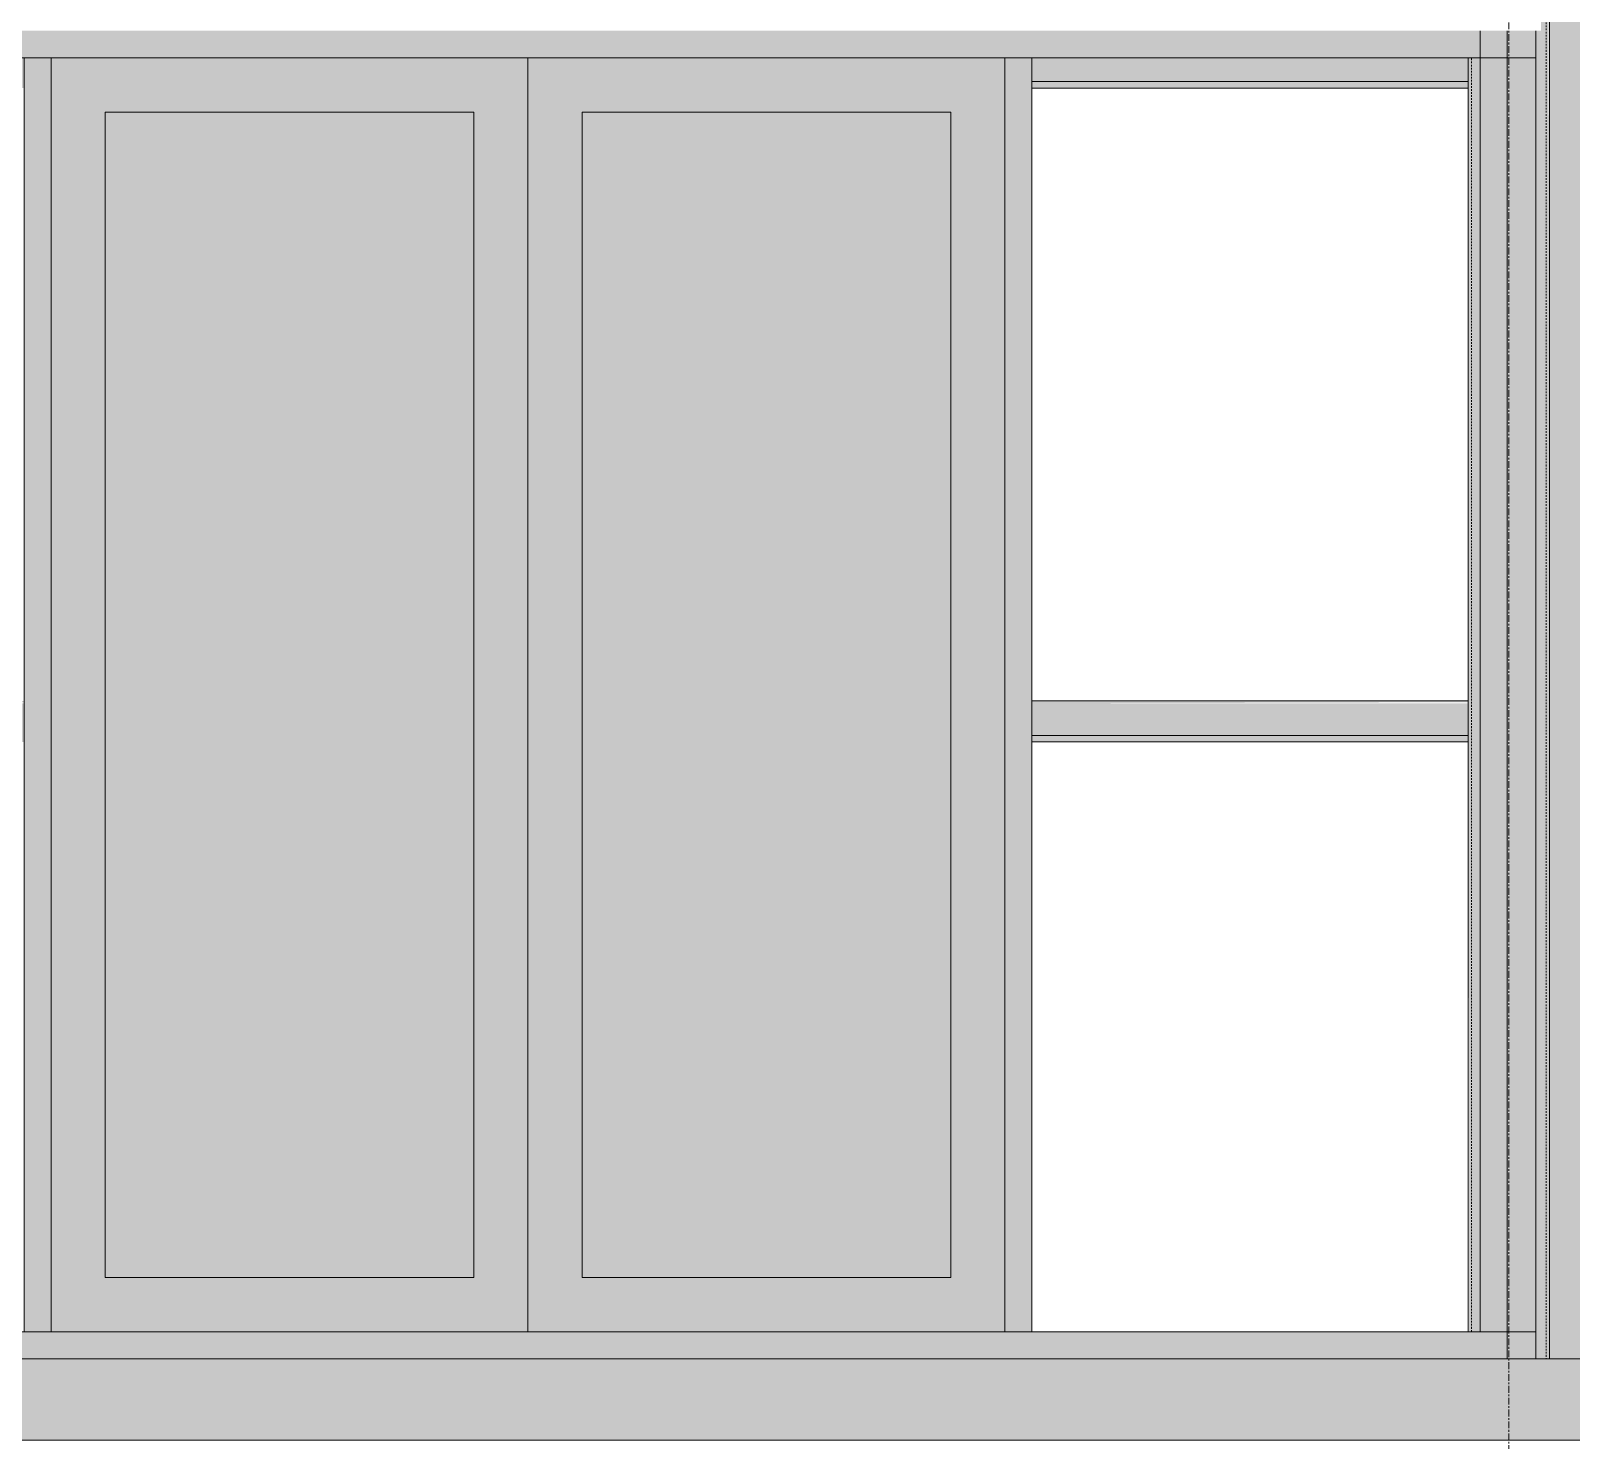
# Model space of a CAD drawing. Header units: inches. Extents: x -27425 to 3657, y -265 to 853.
# Drawn here: x -22652.1 to -22538.5, y -6 to 98 of the extents above; entities that cross this region are included whole.
import ezdxf

# ---------------------------------------------------------------- set-up
doc = ezdxf.new("R2010")
doc.units = ezdxf.units.IN
doc.header["$MEASUREMENT"] = 0
doc.linetypes.add('Grid Line 1_2_', pattern=[0.875, 0.5, -0.125, 0.125, -0.125])
doc.linetypes.add('Hidden 1_8_', pattern=[0.1875, 0.125, -0.0625])
for name, color, linetype, lineweight in [('A-DOOR', 31, 'Continuous', 9), ('A-FLOR-LEVL', 51, 'Continuous', 9), ('A-GLAZ-CWMG', 51, 'Continuous', 9), ('C-BLDG-PADS', 91, 'Continuous', 9), ('L-SITE-WALL', 31, 'Continuous', 9), ('S-BEAM', 12, 'Continuous', 9), ('S-COLS', 52, 'Continuous', 9), ('S-GRID', 1, 'Continuous', 9)]:
    doc.layers.add(name, color=color, linetype=linetype, lineweight=lineweight)

# ---------------------------------------------------------------- blocks, each defined once
blk = doc.blocks.new('Girt_C - 8_D-948188-Section 15')
at = {"layer": 'S-BEAM'}
h = blk.add_hatch(color=256, dxfattribs=at)
h.paths.add_polyline_path([(-22111.8, 48.37), (-22111.8, 48.55), (-22336.55, 48.51), (-22336.55, 48.37), (-22150.13, 48.37)], flags=0)
h.paths.add_polyline_path([(-22764.66, 48.37), (-22689.8, 48.37), (-22689.8, 48.55), (-22781.3, 48.53), (-22781.3, 48.37)], flags=0)
h.paths.add_polyline_path([(-22685.68, 48.37), (-22652.62, 48.45), (-22652.62, 48.55), (-22685.68, 48.53), (-22685.68, 48.46)], flags=0)
h.paths.add_polyline_path([(-21146.8, 48.37), (-21146.8, 48.55), (-21178.18, 48.47), (-21178.18, 48.37), (-21166.89, 48.37)], flags=0)
h.paths.add_polyline_path([(-22578.24, 48.37), (-22546.05, 48.45), (-22546.05, 48.55), (-22578.24, 48.52), (-22578.24, 48.45)], flags=0)
h.paths.add_polyline_path([(-22105.8, 48.37), (-21870.55, 48.42), (-21870.55, 48.55), (-22105.8, 48.5), (-22105.8, 48.43)], flags=0)
h.paths.add_polyline_path([(-21578.18, 48.37), (-21540.93, 48.4), (-21540.93, 48.55), (-21578.18, 48.49), (-21578.18, 48.4)], flags=0)
h = blk.add_hatch(color=256, dxfattribs=at)
h.paths.add_polyline_path([(-21146.8, 46), (-21146.8, 48.37), (-21178.18, 48.37), (-21178.18, 46), (-21166.89, 46)], flags=0)
h.paths.add_polyline_path([(-22764.66, 46), (-22689.8, 46), (-22689.8, 48.37), (-22781.3, 48.37), (-22781.3, 46)], flags=0)
h.paths.add_polyline_path([(-22685.68, 46), (-22652.62, 46), (-22652.62, 48.37), (-22685.68, 48.37)], flags=0)
h.paths.add_polyline_path([(-21540.93, 46), (-21540.93, 48.37), (-21578.18, 48.37), (-21578.18, 46), (-21576.57, 46)], flags=0)
h.paths.add_polyline_path([(-22578.24, 46), (-22546.05, 46), (-22546.05, 48.37), (-22578.24, 48.37)], flags=0)
h.paths.add_polyline_path([(-21870.55, 46), (-21870.55, 48.37), (-22105.8, 48.37), (-22105.8, 46), (-21904.32, 46)], flags=0)
h.paths.add_polyline_path([(-22336.55, 46), (-22111.8, 46), (-22111.8, 48.37), (-22336.55, 48.37)], flags=0)
h = blk.add_hatch(color=256, dxfattribs=at)
h.paths.add_polyline_path([(-21146.8, 45.52), (-21146.8, 46), (-21178.18, 46), (-21178.18, 45.52), (-21166.89, 45.52)], flags=0)
h.paths.add_polyline_path([(-22764.66, 45.52), (-22689.8, 45.52), (-22689.8, 46), (-22781.3, 46), (-22781.3, 45.52)], flags=0)
h.paths.add_polyline_path([(-22685.68, 45.52), (-22652.62, 45.52), (-22652.62, 46), (-22685.68, 46)], flags=0)
h.paths.add_polyline_path([(-21540.93, 45.52), (-21540.93, 46), (-21578.18, 46), (-21578.18, 45.52), (-21576.57, 45.52)], flags=0)
h.paths.add_polyline_path([(-22578.24, 45.52), (-22546.05, 45.52), (-22546.05, 46), (-22578.24, 46)], flags=0)
h.paths.add_polyline_path([(-21870.55, 45.52), (-21870.55, 46), (-22105.8, 46), (-22105.8, 45.52), (-21904.32, 45.52)], flags=0)
h.paths.add_polyline_path([(-22336.55, 45.52), (-22111.8, 45.52), (-22111.8, 46), (-22336.55, 46)], flags=0)
for p, q in [((-22546.05, 48.55), (-22578.24, 48.55)), ((-22578.24, 46), (-22546.05, 46)), ((-22546.05, 45.52), (-22578.24, 45.52))]:
    blk.add_line(p, q, dxfattribs=at)
blk = doc.blocks.new('Girt_C - 8_D-V4-Section 15')
at = {"layer": 'S-BEAM'}
h = blk.add_hatch(color=256, dxfattribs=at)
h.paths.add_polyline_path([(-21146.8, 94.25), (-21146.8, 96.62), (-21178.18, 96.62), (-21178.18, 94.25), (-21166.89, 94.25)], flags=0)
h.paths.add_polyline_path([(-22764.66, 94.25), (-22689.8, 94.25), (-22689.8, 96.62), (-22781.3, 96.62), (-22781.3, 94.25)], flags=0)
h.paths.add_polyline_path([(-22685.68, 94.25), (-22652.62, 94.25), (-22652.62, 96), (-22685.68, 96)], flags=0)
h.paths.add_polyline_path([(-21540.93, 94.25), (-21540.93, 96.62), (-21578.18, 96.62), (-21578.18, 94.25), (-21576.57, 94.25)], flags=0)
h.paths.add_polyline_path([(-22578.24, 94.25), (-22546.05, 94.25), (-22546.05, 96), (-22578.24, 96)], flags=0)
h.paths.add_polyline_path([(-21870.55, 94.25), (-21870.55, 96.62), (-22105.8, 96.62), (-22105.8, 94.25), (-21904.32, 94.25)], flags=0)
h.paths.add_polyline_path([(-22336.55, 94.25), (-22111.8, 94.25), (-22111.8, 96.62), (-22336.55, 96.62)], flags=0)
h = blk.add_hatch(color=256, dxfattribs=at)
h.paths.add_polyline_path([(-21146.8, 93.77), (-21146.8, 94.25), (-21178.18, 94.25), (-21178.18, 93.77), (-21166.89, 93.77)], flags=0)
h.paths.add_polyline_path([(-21576.57, 93.77), (-21540.93, 93.77), (-21540.93, 94.25), (-21578.18, 94.25), (-21578.18, 93.77)], flags=0)
h.paths.add_polyline_path([(-22652.62, 93.77), (-22652.62, 94.25), (-22685.68, 94.25), (-22685.68, 93.77)], flags=0)
h.paths.add_polyline_path([(-22723.69, 93.77), (-22689.8, 93.77), (-22689.8, 94.25), (-22781.3, 94.25), (-22781.3, 93.77), (-22764.66, 93.77)], flags=0)
h.paths.add_polyline_path([(-22578.24, 93.77), (-22546.05, 93.77), (-22546.05, 94.25), (-22578.24, 94.25)], flags=0)
h.paths.add_polyline_path([(-21870.55, 93.77), (-21870.55, 94.25), (-22105.8, 94.25), (-22105.8, 93.77), (-21904.32, 93.77)], flags=0)
h.paths.add_polyline_path([(-22336.55, 93.77), (-22111.8, 93.77), (-22111.8, 94.25), (-22336.55, 94.25)], flags=0)
for p, q in [((-22578.24, 94.25), (-22546.05, 94.25)), ((-22546.05, 93.77), (-22578.24, 93.77))]:
    blk.add_line(p, q, dxfattribs=at)
blk = doc.blocks.new('HSS-Hollow Structural Section-Column - HSS6X6X1_4-V5-Section 15')
at = {"layer": 'S-COLS'}
h = blk.add_hatch(color=256, dxfattribs=at)
h.paths.add_polyline_path([(-22541.05, 0), (-22540.52, 0), (-22540.52, 122.01), (-22540.68, 122.01), (-22540.68, 98), (-22541.05, 98), (-22541.05, 2)], flags=0)
h.paths.add_polyline_path([(-22545.59, 2), (-22545.18, 2), (-22545.18, 96), (-22545.59, 96), (-22545.59, 6.12)], flags=0)
h.paths.add_polyline_path([(-22540.68, 141.21), (-22540.52, 141.21), (-22540.52, 143.13), (-22540.68, 143.13), (-22540.68, 141.64)], flags=0)
h = blk.add_hatch(color=256, dxfattribs=at)
h.paths.add_polyline_path([(-22540.29, 0), (-22540.05, 0), (-22540.12, 122.01), (-22540.52, 122.01), (-22540.52, 0)], flags=0)
h.paths.add_polyline_path([(-22540.52, 141.21), (-22540.05, 141.21), (-22540.12, 143.13), (-22540.52, 143.13), (-22540.52, 141.64)], flags=0)
blk.add_hatch(color=256, dxfattribs=at).paths.add_polyline_path([(-22545.59, 2), (-22545.59, 2), (-22545.59, 96), (-22546.05, 96), (-22545.99, 2), (-22545.82, 2)], flags=0)
at = {"layer": 'S-COLS', "linetype": 'Hidden 1_8_'}
for p, q in [((-22540.29, 143.13), (-22540.29, 141.21)), ((-22540.29, 122.01), (-22540.29, 0)), ((-22545.82, 2), (-22545.82, 96))]:
    blk.add_line(p, q, dxfattribs=at)
at = {"layer": 'S-COLS'}
for p, q in [((-22540.05, 141.21), (-22540.05, 143.13)), ((-22540.05, 0), (-22540.05, 122.01)), ((-22546.05, 96), (-22546.05, 2))]:
    blk.add_line(p, q, dxfattribs=at)
blk = doc.blocks.new('Rectangular Mullion - Rectangular Mullion 1-840708-Section 15')
at = {"layer": 'A-GLAZ-CWMG'}
blk.add_hatch(color=256, dxfattribs=at).paths.add_polyline_path([(-22541.05, 96), (-22541.05, 98), (-22543.18, 98), (-22543.18, 96)], flags=0)
for p, q in [((-22541.05, 96), (-22541.05, 98)), ((-22543.18, 96), (-22541.05, 96))]:
    blk.add_line(p, q, dxfattribs=at)
blk = doc.blocks.new('Rectangular Mullion - Rectangular Mullion 1-840709-Section 15')
at = {"layer": 'A-GLAZ-CWMG'}
blk.add_hatch(color=256, dxfattribs=at).paths.add_polyline_path([(-22541.05, 0), (-22541.05, 2), (-22543.18, 2), (-22543.18, 0)], flags=0)
for p, q in [((-22541.05, 2), (-22543.18, 2)), ((-22541.05, 0), (-22541.05, 2))]:
    blk.add_line(p, q, dxfattribs=at)
blk = doc.blocks.new('Rectangular Mullion - Rectangular Mullion 1-838588-Section 15')
at = {"layer": 'A-GLAZ-CWMG'}
blk.add_hatch(color=256, dxfattribs=at).paths.add_polyline_path([(-22541.05, 2), (-22541.05, 96), (-22543.18, 96), (-22543.18, 2)], flags=0)
for p, q in [((-22543.18, 96), (-22541.05, 96)), ((-22541.05, 96), (-22541.05, 2)), ((-22541.05, 2), (-22543.18, 2))]:
    blk.add_line(p, q, dxfattribs=at)
blk = doc.blocks.new('Door_Single_Storefront - one-827478-Section 15')
at = {"layer": 'A-DOOR'}
h = blk.add_hatch(color=256, dxfattribs=at)
h.paths.add_polyline_path([(-22580.24, 2), (-22580.24, 96), (-22615.43, 96), (-22615.43, 2)], flags=0)
h.paths.add_polyline_path([(-22611.43, 6), (-22611.43, 92), (-22584.24, 92), (-22584.24, 6)], flags=0)
blk.add_hatch(color=256, dxfattribs=at).paths.add_polyline_path([(-22611.43, 6), (-22584.24, 6), (-22584.24, 92), (-22611.43, 92), (-22611.43, 33.19)], flags=0)
for p, q in [((-22615.43, 96), (-22615.43, 2)), ((-22611.43, 6), (-22611.43, 92)), ((-22611.43, 92), (-22584.24, 92)), ((-22584.24, 92), (-22584.24, 6)), ((-22584.24, 6), (-22611.43, 6))]:
    blk.add_line(p, q, dxfattribs=at)
blk = doc.blocks.new('Door_Single_Storefront - one-827479-Section 15')
at = {"layer": 'A-DOOR'}
h = blk.add_hatch(color=256, dxfattribs=at)
h.paths.add_polyline_path([(-22650.62, 2), (-22615.43, 2), (-22615.43, 96), (-22650.62, 96), (-22650.62, 60.33)], flags=0)
h.paths.add_polyline_path([(-22646.62, 6), (-22646.62, 92), (-22619.43, 92), (-22619.43, 6), (-22641.76, 6)], flags=0)
blk.add_hatch(color=256, dxfattribs=at).paths.add_polyline_path([(-22646.62, 6), (-22619.43, 6), (-22619.43, 92), (-22646.62, 92), (-22646.62, 33.19)], flags=0)
for p, q in [((-22615.43, 2), (-22615.43, 96)), ((-22646.62, 6), (-22646.62, 92)), ((-22646.62, 92), (-22619.43, 92)), ((-22619.43, 92), (-22619.43, 6)), ((-22619.43, 6), (-22646.62, 6))]:
    blk.add_line(p, q, dxfattribs=at)
blk = doc.blocks.new('Rectangular Mullion - Rectangular Mullion 1-838706-Section 15')
at = {"layer": 'A-GLAZ-CWMG'}
blk.add_hatch(color=256, dxfattribs=at).paths.add_polyline_path([(-22685.43, 96), (-22651.62, 96), (-22651.62, 98), (-22687.68, 98), (-22687.68, 96)], flags=0)
for p, q in [((-22687.68, 96), (-22687.68, 98)), ((-22651.62, 96), (-22687.68, 96))]:
    blk.add_line(p, q, dxfattribs=at)
blk = doc.blocks.new('Rectangular Mullion - Rectangular Mullion 1-838707-Section 15')
at = {"layer": 'A-GLAZ-CWMG'}
blk.add_hatch(color=256, dxfattribs=at).paths.add_polyline_path([(-22543.18, 96), (-22543.18, 98), (-22579.24, 98), (-22579.24, 96), (-22559.82, 96)], flags=0)
for p, q in [((-22543.18, 98), (-22543.18, 96)), ((-22543.18, 96), (-22579.24, 96))]:
    blk.add_line(p, q, dxfattribs=at)
blk = doc.blocks.new('Rectangular Mullion - Rectangular Mullion 1-838708-Section 15')
at = {"layer": 'A-GLAZ-CWMG'}
blk.add_hatch(color=256, dxfattribs=at).paths.add_polyline_path([(-22579.24, 96), (-22579.24, 98), (-22615.43, 98), (-22615.43, 96)], flags=0)
blk.add_line((-22579.24, 96), (-22615.43, 96), dxfattribs=at)
blk = doc.blocks.new('Rectangular Mullion - Rectangular Mullion 1-785048-Section 15')
at = {"layer": 'A-GLAZ-CWMG'}
blk.add_hatch(color=256, dxfattribs=at).paths.add_polyline_path([(-22579.24, 0), (-22543.18, 0), (-22543.18, 2), (-22579.24, 2)], flags=0)
for p, q in [((-22579.24, 2), (-22543.18, 2)), ((-22543.18, 2), (-22543.18, 0))]:
    blk.add_line(p, q, dxfattribs=at)
blk = doc.blocks.new('Rectangular Mullion - Rectangular Mullion 1-769212-Section 15')
at = {"layer": 'A-GLAZ-CWMG'}
blk.add_hatch(color=256, dxfattribs=at).paths.add_polyline_path([(-22615.43, 0), (-22579.24, 0), (-22579.24, 2), (-22615.43, 2)], flags=0)
blk.add_line((-22615.43, 2), (-22579.24, 2), dxfattribs=at)
blk = doc.blocks.new('Rectangular Mullion - Rectangular Mullion 1-769213-Section 15')
at = {"layer": 'A-GLAZ-CWMG'}
blk.add_hatch(color=256, dxfattribs=at).paths.add_polyline_path([(-22641.76, 0), (-22615.43, 0), (-22615.43, 2), (-22651.62, 2), (-22651.62, 0)], flags=0)
blk.add_line((-22651.62, 2), (-22615.43, 2), dxfattribs=at)
blk = doc.blocks.new('Rectangular Mullion - Rectangular Mullion 1-785049-Section 15')
at = {"layer": 'A-GLAZ-CWMG'}
blk.add_hatch(color=256, dxfattribs=at).paths.add_polyline_path([(-22687.68, 0), (-22651.62, 0), (-22651.62, 2), (-22687.68, 2)], flags=0)
for p, q in [((-22687.68, 0), (-22687.68, 2)), ((-22687.68, 2), (-22651.62, 2))]:
    blk.add_line(p, q, dxfattribs=at)
blk = doc.blocks.new('Rectangular Mullion - Rectangular Mullion 1-838712-Section 15')
at = {"layer": 'A-GLAZ-CWMG'}
blk.add_hatch(color=256, dxfattribs=at).paths.add_polyline_path([(-22543.18, 2), (-22543.18, 98), (-22545.18, 98), (-22545.18, 2)], flags=0)
for p, q in [((-22545.18, 2), (-22545.18, 98)), ((-22543.18, 2), (-22543.18, 98)), ((-22543.18, 2), (-22545.18, 2))]:
    blk.add_line(p, q, dxfattribs=at)
blk = doc.blocks.new('Rectangular Mullion - Rectangular Mullion 1-827464-Section 15')
at = {"layer": 'A-GLAZ-CWMG'}
blk.add_hatch(color=256, dxfattribs=at).paths.add_polyline_path([(-22578.24, 2), (-22578.24, 96), (-22580.24, 96), (-22580.24, 2)], flags=0)
for p, q in [((-22580.24, 96), (-22578.24, 96)), ((-22580.24, 96), (-22580.24, 2)), ((-22578.24, 96), (-22578.24, 2)), ((-22578.24, 2), (-22580.24, 2))]:
    blk.add_line(p, q, dxfattribs=at)

msp = doc.modelspace()

# ---------------------------------------------------------------- hatches: boundary and pattern name
at = {"layer": 'C-BLDG-PADS'}
h = msp.add_hatch(dxfattribs=at)
h.set_pattern_fill('FP_2', color=256, style=0, pattern_type=2)
h.set_pattern_definition([(50, (-21811.89, 94.61), (55.0854, -4.8198), [5.76, -63.36]), (355, (-21811.89, 94.61), (-10.6557, 57.7685), [4.608, -50.688]), (100.451, (-21807.3, 94.21), (44.4295, 52.9487), [4.895, -53.848]), (46.184, (-21811.89, 109.97), (81.9644, -12.712), [8.64, -95.04]), (96.636, (-21805.06, 108.91), (71.7815, 74.8124), [7.343, -80.772]), (351.184, (-21811.89, 109.97), (71.782, 74.8124), [6.912, -76.032]), (21, (-21804.21, 106.13), (45.842, -30.9215), [5.76, -63.36]), (326, (-21804.21, 106.13), (18.687, 55.6915), [4.608, -50.688]), (71.451, (-21800.39, 103.553), (64.529, 24.77), [4.895, -53.848]), (37.5, (-21811.89, 94.61), (0.9339, 25.5668), [2.534, -47.539, 2.534, -48.922, -50.88]), (37.5, (-21811.89, 94.61), (0.9339, 25.5668), [-101.53, 2.534, -48.346]), (7.5, (-21811.89, 94.61), (20.20404, 30.2913), [2.534, -26.803, 2.534, -46.387, -19.392]), (7.5, (-21811.89, 94.61), (20.20404, 30.2913), [-78.259, 2.534, -16.858]), (327.5, (-21829.017, 94.61), (40.9978, -1.7324), [2.534, -16.666, 2.534, -57.37, -79.488]), (327.5, (-21829.017, 94.61), (40.9978, -1.7324), [-79.104, 2.534, -76.954]), (317.5, (-21836.697, 94.61), (44.7889, 7.6878), [2.534, -22.426, 2.534, -37.248, -56.448]), (317.5, (-21836.697, 94.61), (44.7889, 7.6878), [-64.742, 2.534, -53.914])])
h.paths.add_polyline_path([(-20921.08, -6), (-20887.55, -6), (-20887.55, 0), (-22799.3, 0), (-22799.3, -6), (-21003.01, -6)], flags=0)
at = {"layer": 'L-SITE-WALL'}
h = msp.add_hatch(color=256, dxfattribs=at)
h.paths.add_polyline_path([(-22540.05, 0), (-22353.05, 0), (-22353.05, 122.01), (-22356.25, 122.01), (-22356.25, 134), (-22376.2, 133.98), (-22377.64, 132.7), (-22379.35, 131.81), (-22381.22, 131.34), (-22448.22, 131.29), (-22452.09, 131.52), (-22456.1, 132.29), (-22459.95, 133.54), (-22461.13, 134), (-22536.85, 134), (-22536.85, 122.01), (-22540.05, 122.01), (-22540.05, 6.12)], flags=0)
h.paths.add_polyline_path([(-22336.55, 0), (-22336.55, 134), (-22343.85, 134), (-22343.85, 122.01), (-22347.05, 122.01), (-22347.05, 0)], flags=0)
h.paths.add_polyline_path([(-22375.76, 144), (-22356.25, 144), (-22356.25, 144.42), (-22376.08, 144.42), (-22375.93, 144.27)], flags=0)
h.paths.add_polyline_path([(-22477.88, 144), (-22473.69, 144), (-22474.02, 144.42), (-22536.85, 144.42), (-22536.85, 144), (-22518.85, 144)], flags=0)
h.paths.add_polyline_path([(-22343.85, 144), (-22336.55, 144), (-22336.55, 144.42), (-22343.85, 144.42)], flags=0)

# ---------------------------------------------------------------- linework, layer by layer
at = {"layer": 'A-FLOR-LEVL', "linetype": 'Grid Line 1_2_'}
msp.add_line((-25386.05, 0), (-15614.14, 0), dxfattribs=at)
at = {"layer": 'C-BLDG-PADS'}
for p, q in [((-20887.55, 0), (-22799.3, 0)), ((-22799.3, -6), (-20887.55, -6))]:
    msp.add_line(p, q, dxfattribs=at)
at = {"layer": 'S-GRID', "linetype": 'Grid Line 1_2_'}
msp.add_line((-22543.05, -132), (-22543.05, 648.66), dxfattribs=at)

# ---------------------------------------------------------------- block references
at = {"layer": 'A-DOOR'}
for name in ['Door_Single_Storefront - one-827479-Section 15', 'Door_Single_Storefront - one-827478-Section 15']:
    msp.add_blockref(name, (0, 0), dxfattribs=at)
at = {"layer": 'A-GLAZ-CWMG'}
for name, p in [('Rectangular Mullion - Rectangular Mullion 1-838706-Section 15', (0, 0)), ('Rectangular Mullion - Rectangular Mullion 1-838708-Section 15', (-36.19, 0)), ('Rectangular Mullion - Rectangular Mullion 1-838708-Section 15', (0, 0)), ('Rectangular Mullion - Rectangular Mullion 1-838707-Section 15', (0, 0)), ('Rectangular Mullion - Rectangular Mullion 1-838712-Section 15', (0, 0)), ('Rectangular Mullion - Rectangular Mullion 1-840708-Section 15', (0, 0)), ('Rectangular Mullion - Rectangular Mullion 1-827464-Section 15', (-72.37, 0)), ('Rectangular Mullion - Rectangular Mullion 1-827464-Section 15', (0, 0)), ('Rectangular Mullion - Rectangular Mullion 1-838588-Section 15', (0, 0)), ('Rectangular Mullion - Rectangular Mullion 1-785049-Section 15', (0, 0)), ('Rectangular Mullion - Rectangular Mullion 1-769213-Section 15', (0, 0)), ('Rectangular Mullion - Rectangular Mullion 1-769212-Section 15', (0, 0)), ('Rectangular Mullion - Rectangular Mullion 1-785048-Section 15', (0, 0)), ('Rectangular Mullion - Rectangular Mullion 1-840709-Section 15', (0, 0))]:
    msp.add_blockref(name, p, dxfattribs=at)
at = {"layer": 'S-BEAM'}
for name in ['Girt_C - 8_D-V4-Section 15', 'Girt_C - 8_D-948188-Section 15']:
    msp.add_blockref(name, (0, 0), dxfattribs=at)
at = {"layer": 'S-COLS'}
msp.add_blockref('HSS-Hollow Structural Section-Column - HSS6X6X1_4-V5-Section 15', (0, 0), dxfattribs=at)

doc.saveas('drawing.dxf')
